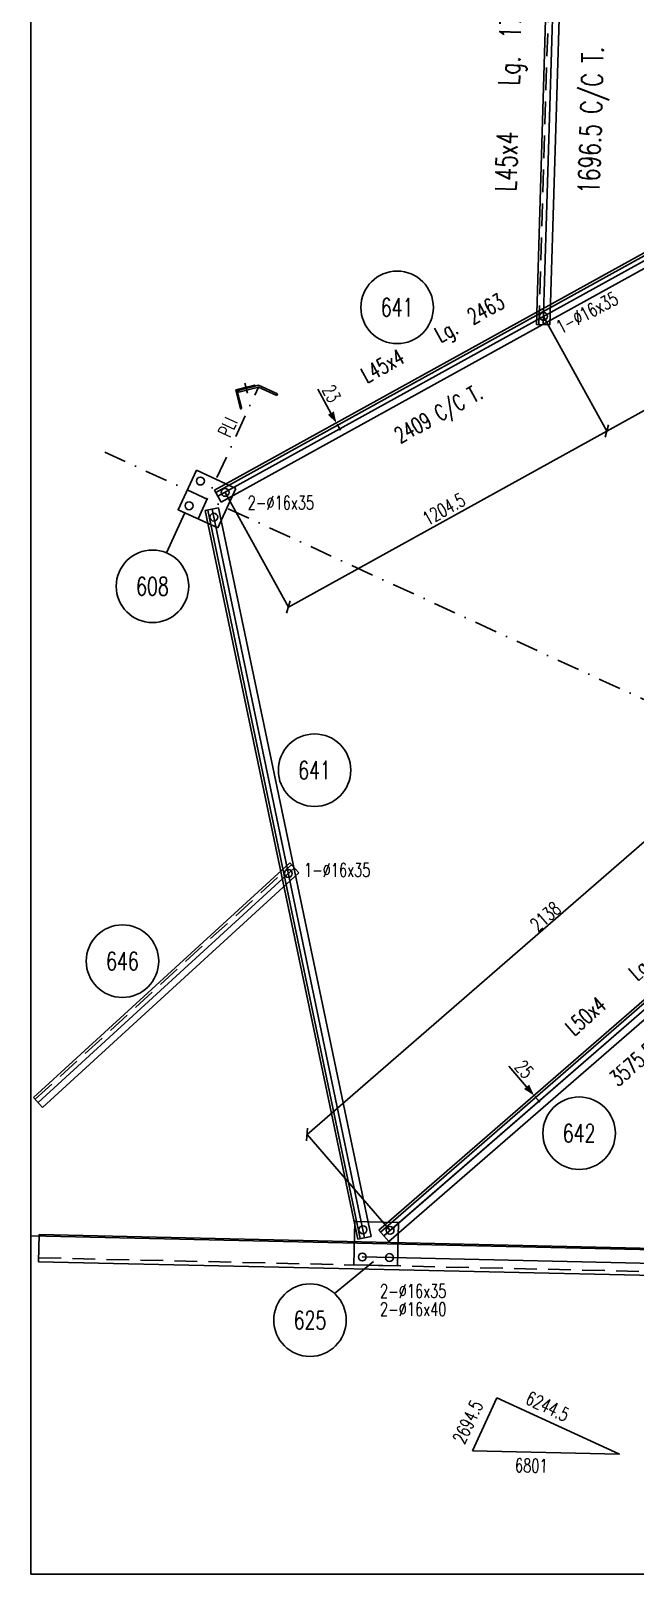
# Model space of a CAD drawing. Extents: x 72871 to 85036, y -56371 to -47761.
# Drawn here: x 72871 to 74872, y -56371 to -51265 of the extents above; entities that cross this region are included whole.
import ezdxf
from ezdxf.enums import TextEntityAlignment as Align

# ---------------------------------------------------------------- set-up
doc = ezdxf.new("R2010")
doc.units = 0
doc.header["$LTSCALE"] = 150
doc.header["$MEASUREMENT"] = 0
doc.linetypes.add('DASHDOT', pattern=[1, 0.5, -0.25, 0, -0.25])
doc.linetypes.add('DASHED', pattern=[0.75, 0.5, -0.25])
doc.layers.get('0').update_dxf_attribs({"linetype": 'CONTINUOUS'})
for name, color, linetype in [('035B', 7, 'CONTINUOUS'), ('ASSI', 3, 'CONTINUOUS'), ('BOLLINI_1', 7, 'CONTINUOUS'), ('FORI', 2, 'CONTINUOUS'), ('LINEA_ANG', 2, 'CONTINUOUS'), ('LINEE_PIASTRE', 2, 'CONTINUOUS'), ('LS', 7, 'CONTINUOUS'), ('MZ', 6, 'DASHDOT'), ('PIASTRE', 5, 'CONTINUOUS'), ('PIEGA_C_3901_50', 2, 'CONTINUOUS'), ('QT_MAL', 7, 'CONTINUOUS'), ('QT_MPR', 7, 'CONTINUOUS'), ('SEZIONI', 2, 'CONTINUOUS'), ('TRAT-Y', 7, 'DASHED')]:
    doc.layers.add(name, color=color, linetype=linetype)
doc.styles.add('MONO', font='romans.shx', dxfattribs={"width": 0.7})
doc.styles.add('QUOTE', font='ROMANS8.SHX', dxfattribs={"width": 0.7})
doc.styles.add('RQL', font='ROMANS8.SHX', dxfattribs={"width": 0.7})
doc.styles.add('RS', font='ROMANS8.shx', dxfattribs={"width": 0.7})
doc.styles.get("Standard").update_dxf_attribs({"font": 'ROMANS8.SHX', "width": 0.7})
doc.dimstyles.new('FRECCE1', dxfattribs={"dimtxt": 45, "dimasz": 5, "dimexe": 0, "dimexo": 0, "dimgap": 1, "dimtad": 1, "dimdec": 0, "dimzin": 0, "dimdsep": 46, "dimtxsty": 'RS', "dimblk1": 'QUOTP', "dimblk2": 'QUOTF', "dimsah": 1, "dimcen": 0, "dimclrd": 2, "dimclre": 2, "dimclrt": 7, "dimadec": 0, "dimazin": 0, "dimtfac": 1, "dimtdec": 0, "dimtix": 1, "dimtmove": 2, "dimatfit": 3, "dimldrblk": 'QUOTP', "dimfxl": 1, "dimtolj": 1, "dimtzin": 0, "dimarcsym": 0})
doc.dimstyles.new('TRATTO', dxfattribs={"dimscale": 0, "dimtxt": 45, "dimasz": 30, "dimexe": 0, "dimexo": 0, "dimgap": 5, "dimtad": 1, "dimrnd": 0.5, "dimdsep": 46, "dimtxsty": 'RS', "dimblk1": 'OBLIQUE', "dimblk2": 'OBLIQUE', "dimsah": 1, "dimcen": 0.09, "dimclrd": 2, "dimclre": 2, "dimclrt": 7, "dimadec": 0, "dimazin": 0, "dimtfac": 1, "dimtix": 1, "dimtmove": 2, "dimatfit": 3, "dimfxl": 1, "dimtolj": 1, "dimtzin": 0, "dimarcsym": 0})

# ---------------------------------------------------------------- blocks, each defined once
blk = doc.blocks.new('ASSE98')
blk.add_line((0, 0), (1, 0))
at = {"color": 7, "style": 'QUOTE', "width": 0.5, "flags": 1}
for tag, p in [('TI', (1.38308, 6.82731)), ('DI_S', (1.38308, 6.42178)), ('D_S', (1.38308, 6.02092)), ('E_S', (1.38308, 5.68065)), ('NFORI', (1.36454, 5.29792)), ('ALAR', (1.36349, 4.93246)), ('FAM', (1.3775, 4.54645)), ('ALA', (1.38308, 4.19257)), ('DISP2', (1.38308, 3.84971)), ('DISP1', (1.38308, 3.50686)), ('PINZAF', (1.38308, 3.164)), ('PINZAI', (1.38308, 2.82114)), ('TRP', (1.38308, 2.47829)), ('NP', (1.38308, 2.13543)), ('SV', (1.38308, 1.79257)), ('PESO', (1.38308, 1.44971)), ('QUA', (1.38308, 1.10686)), ('LUN', (1.38308, 0.764)), ('PROF', (1.38308, 0.42114)), ('POS', (1.38308, 0.07829))]:
    blk.add_attdef(tag, p, '', height=0.2, dxfattribs=at)
at = {"color": 7, "flags": 1}
for tag, p in [('LAV1', (3.07431, 6.82847)), ('LAV2', (3.07431, 6.49513)), ('LAV3', (3.07431, 6.1618)), ('LAV4', (3.07431, 5.82847)), ('LAV5', (3.07431, 5.49513)), ('LAV6', (3.07431, 5.1618)), ('LAV7', (3.07431, 4.82847)), ('LAV8', (3.07431, 4.49513)), ('LAV9', (3.07431, 4.1618)), ('LAV10', (3.07431, 3.82847))]:
    blk.add_attdef(tag, p, '', height=0.2, dxfattribs=at)
blk = doc.blocks.new('16')
blk.add_circle((0, 0), 1)
blk = doc.blocks.new('MRKR_98')
blk.add_point((0, 0))
at = {"color": 7, "style": 'QUOTE', "width": 0.5, "flags": 1}
for tag, p in [('AUX2', (3.71, 4.93)), ('NFORI', (3.72, 5.3)), ('TI', (3.73, 6.83)), ('DI_S', (3.73, 6.42)), ('D_S', (3.73, 6.02)), ('E_S', (3.73, 5.68)), ('AUX1', (3.73, 4.19)), ('FAM', (3.73, 4.55)), ('COMMESSA', (3.73, 3.85)), ('MD', (3.73, 3.51)), ('MP', (3.73, 3.16)), ('LARGHEZZA', (3.73, 2.82)), ('SPESSORE', (3.73, 2.48)), ('NP', (3.73, 2.14)), ('SV', (3.73, 1.79)), ('PESO', (3.73, 1.45)), ('QUA', (3.73, 1.11)), ('LUN', (3.73, 0.76)), ('PROF', (3.73, 0.42)), ('POS', (3.73, 0.08))]:
    blk.add_attdef(tag, p, '', height=0.2, dxfattribs=at)
at = {"color": 7, "flags": 1}
for tag, p in [('LAV1', (5.26, 6.88)), ('LAV2', (5.26, 6.55)), ('LAV3', (5.26, 6.21)), ('LAV4', (5.26, 5.88)), ('LAV5', (5.26, 5.55)), ('LAV6', (5.26, 5.21)), ('LAV7', (5.26, 4.88)), ('LAV8', (5.26, 4.55)), ('LAV9', (5.26, 4.21)), ('LAV10', (5.26, 3.88))]:
    blk.add_attdef(tag, p, '', height=0.2, dxfattribs=at)
blk = doc.blocks.new('QUOTP')
at = {"layer": 'ASSI', "color": 2, "const_width": 1.07}
blk.add_lwpolyline([(-0.5, 0, 1), (0.5, 0, 1)], format="xyb", close=True, dxfattribs=at)
blk = doc.blocks.new('QUOTF')
at = {"layer": 'LS', "color": 2}
blk.add_line((7.5, 0), (25.5, 0), dxfattribs=at)
blk.add_solid([(7.5, 2.25), (0, 0), (7.5, -2.25)], dxfattribs=at)
blk = doc.blocks.new('*D152')
at = {"layer": 'QT_MAL', "color": 2, "lineweight": -2, "transparency": 16777216}
blk.add_line((74550.6, -54802.5), (74540.8, -54791.2), dxfattribs=at)
at = {"layer": 'QT_MAL', "color": 2, "lineweight": -2, "transparency": 16777216, "xscale": 5, "yscale": 5, "zscale": 5}
for name, p, rotation in [('QUOTF', (74537.5, -54787.4), 130.9417135701897), ('QUOTP', (74553.9, -54806.3), 310.9417135701897)]:
    blk.add_blockref(name, p, dxfattribs=dict(at, rotation=rotation))
at = {"layer": 'QT_MAL', "color": 7, "transparency": 16777216, "insert": (74505.5, -54700.9), "char_height": 45, "attachment_point": 5, "rotation": 310.9417, "style": 'RS'}
blk.add_mtext('\\A1;25', dxfattribs=at)
blk = doc.blocks.new('xxx')
blk.add_circle((0, 0), 8)
at = {"color": 3, "style": 'RQL', "width": 0.7}
blk.add_attdef('POS', text='', height=4, dxfattribs=at).set_placement((0, 0), align=Align.MIDDLE)
at = {"style": 'RQL', "width": 0.7, "flags": 1}
blk.add_attdef('TIPO', (-0.39, -8.66), '', height=2, dxfattribs=at)
at = {"color": 3, "style": 'RQL', "width": 0.7, "flags": 1}
blk.add_attdef('POS1', (-0.39, -5.42), '', height=2, dxfattribs=at)
blk = doc.blocks.new('_OBLIQUE')
at = {"color": 0, "linetype": 'ByBlock'}
blk.add_line((-0.5, -0.5), (0.5, 0.5), dxfattribs=at)
blk = doc.blocks.new('*D75')
at = {"layer": 'QT_MPR', "color": 2, "lineweight": -2, "transparency": 16777216}
for p, q in [((75401, -53515.8), (73785.9, -54916.9)), ((75676, -53832.9), (75401, -53515.8)), ((74060.9, -55234), (73785.9, -54916.9))]:
    blk.add_line(p, q, dxfattribs=at)
at = {"layer": 'QT_MPR', "color": 2, "lineweight": -2, "transparency": 16777216, "xscale": 30, "yscale": 30, "zscale": 30}
for p, rotation in [((75401, -53515.8), 40.94171357018972), ((73785.9, -54916.9), 220.9417135701897)]:
    blk.add_blockref('_OBLIQUE', p, dxfattribs=dict(at, rotation=rotation))
at = {"layer": 'QT_MPR', "color": 7, "transparency": 16777216, "insert": (74575.4, -54195.6), "char_height": 45, "attachment_point": 5, "rotation": 40.9417, "style": 'RS'}
blk.add_mtext('\\A1;2138', dxfattribs=at)
blk = doc.blocks.new('bull')
at = {"style": 'RS', "width": 0.7, "flags": 1}
for tag, p in [('NN', (-12.25, 0)), ('DIAMETRO', (0, -4.86)), ('SERRAGGIO', (0, -9.71)), ('LUNGHEZZA', (0, -14.57)), ('NB', (0, -19.43)), ('TIPO', (0, -24.12)), ('EL', (-0.14, -29))]:
    blk.add_attdef(tag, p, '', height=3, dxfattribs=at)
at = {"style": 'RS', "width": 0.7}
blk.add_attdef('BULLONE', (0, 0), '', height=3, dxfattribs=at)
blk = doc.blocks.new('*D170')
at = {"layer": 'QT_MPR', "color": 2, "lineweight": -2, "transparency": 16777216}
for p, q in [((74717.1, -50487.6), (75192.6, -50059.2)), ((75192.6, -50059.2), (76165.8, -51139.2)), ((75690.4, -51567.6), (76165.8, -51139.2))]:
    blk.add_line(p, q, dxfattribs=at)
at = {"layer": 'QT_MPR', "color": 2, "lineweight": -2, "transparency": 16777216, "xscale": 30, "yscale": 30, "zscale": 30}
for p, rotation in [((75192.6, -50059.2), 132.0244067077686), ((76165.8, -51139.2), 312.0244067077685)]:
    blk.add_blockref('_OBLIQUE', p, dxfattribs=dict(at, rotation=rotation))
at = {"layer": 'QT_MPR', "color": 7, "transparency": 16777216, "insert": (75709.3, -50581.5), "char_height": 45, "attachment_point": 5, "rotation": 312.0244, "style": 'RS'}
blk.add_mtext('\\A1;1454', dxfattribs=at)
blk = doc.blocks.new('*D180')
at = {"layer": 'QT_MPR', "color": 2, "lineweight": -2, "transparency": 16777216}
for p, q in [((75623.5, -51627.9), (75833.1, -52007.5)), ((75833.1, -52007.5), (74778.7, -52589.7)), ((74569.1, -52210.1), (74778.7, -52589.7))]:
    blk.add_line(p, q, dxfattribs=at)
at = {"layer": 'QT_MPR', "color": 2, "lineweight": -2, "transparency": 16777216, "xscale": 30, "yscale": 30, "zscale": 30}
for p, rotation in [((75833.1, -52007.5), 28.90522285526497), ((74778.7, -52589.7), 208.905222855265)]:
    blk.add_blockref('_OBLIQUE', p, dxfattribs=dict(at, rotation=rotation))
at = {"layer": 'QT_MPR', "color": 7, "transparency": 16777216, "insert": (75291.8, -52255.9), "char_height": 45, "attachment_point": 5, "rotation": 28.9052, "style": 'RS'}
blk.add_mtext('\\A1;1204.5', dxfattribs=at)
blk = doc.blocks.new('*D181')
at = {"layer": 'QT_MPR', "color": 2, "lineweight": -2, "transparency": 16777216}
for p, q in [((74569.1, -52210.1), (74778.7, -52589.7)), ((74778.7, -52589.7), (73724.2, -53171.9)), ((73514.6, -52792.3), (73724.2, -53171.9))]:
    blk.add_line(p, q, dxfattribs=at)
at = {"layer": 'QT_MPR', "color": 2, "lineweight": -2, "transparency": 16777216, "xscale": 30, "yscale": 30, "zscale": 30}
for p, rotation in [((74778.7, -52589.7), 28.90522285526497), ((73724.2, -53171.9), 208.905222855265)]:
    blk.add_blockref('_OBLIQUE', p, dxfattribs=dict(at, rotation=rotation))
at = {"layer": 'QT_MPR', "color": 7, "transparency": 16777216, "insert": (74239, -52847.8), "char_height": 45, "attachment_point": 5, "rotation": 28.9052, "style": 'RS'}
blk.add_mtext('\\A1;1204.5', dxfattribs=at)
blk = doc.blocks.new('*D183')
at = {"layer": 'QT_MAL', "color": 2, "lineweight": -2, "transparency": 16777216}
blk.add_line((73891.8, -52578.3), (73885.5, -52567), dxfattribs=at)
at = {"layer": 'QT_MAL', "color": 2, "lineweight": -2, "transparency": 16777216, "xscale": 5, "yscale": 5, "zscale": 5}
for name, p, rotation in [('QUOTF', (73883.1, -52562.6), 118.905222855265), ('QUOTP', (73894.2, -52582.7), 298.905222855265)]:
    blk.add_blockref(name, p, dxfattribs=dict(at, rotation=rotation))
at = {"layer": 'QT_MAL', "color": 7, "transparency": 16777216, "insert": (73866.7, -52465.5), "char_height": 45, "attachment_point": 5, "rotation": 298.9052, "style": 'RS'}
blk.add_mtext('\\A1;23', dxfattribs=at)

msp = doc.modelspace()

# ---------------------------------------------------------------- hatches: boundary and pattern name
at = {"layer": 'LS'}
h = msp.add_hatch(dxfattribs=at)
h.set_pattern_fill('_U', color=6, scale=5, angle=-30.626039, style=0, pattern_type=0)
h.set_pattern_definition([(329.373961, (47535.8153, -3737.2085), (2.54716273, 4.30255297), [])])
edge = h.paths.add_edge_path()
edge.add_line((73549.588, -52453.195), (73565.724, -52516.16))
edge.add_line((73565.724, -52516.16), (73566.693, -52515.912))
edge.add_arc((73565.948, -52513.006), 3, -75.626039, 14.373961)
edge.add_line((73568.854, -52512.261), (73555.945, -52461.889))
edge.add_arc((73561.757, -52460.399), 6, 104.373961, 194.373961, ccw=False)
edge.add_line((73560.268, -52454.587), (73610.64, -52441.678))
edge.add_arc((73609.895, -52438.772), 3, -75.626039, 14.373961)
edge.add_line((73612.801, -52438.027), (73612.553, -52437.058))
edge.add_line((73612.553, -52437.058), (73549.588, -52453.195))

# ---------------------------------------------------------------- linework, layer by layer
at = {"layer": 'LINEA_ANG'}
for p, q in [((74597.97, -50486.763), (74545.27, -52236.97)), ((74590.249, -52238.324), (74642.95, -50488.117)), ((75636.053, -51594.677), (73479.892, -52785.198)), ((73484.001, -52792.639), (75640.161, -51602.118)), ((73501.644, -52824.592), (75657.804, -51634.071)), ((74545.27, -52236.97), (74590.249, -52238.324)), ((73479.892, -52785.198), (73501.644, -52824.592)), ((73493.132, -52843.155), (73449.087, -52852.379)), ((73997.973, -55253.861), (73493.132, -52843.155)), ((73449.087, -52852.379), (73953.928, -55263.085)), ((73457.406, -52850.637), (73962.248, -55261.343)), ((76765.797, -52854.357), (74023.78, -55233.063)), ((76771.367, -52860.778), (74029.35, -55239.484)), ((74056.544, -55270.832), (76798.561, -52892.126)), ((72879.971, -54794.125), (73728.413, -54017.822)), ((73728.413, -54017.822), (73758.79, -54051.022)), ((73758.79, -54051.022), (72910.348, -54827.325)), ((72910.348, -54827.325), (72879.971, -54794.125)), ((74023.78, -55233.063), (74056.544, -55270.832)), ((72898.901, -55247.787), (72896.873, -55337.764)), ((78842.391, -55381.774), (72898.901, -55247.787)), ((73953.928, -55263.085), (73997.973, -55253.861)), ((72896.873, -55337.764), (78840.363, -55471.752))]:
    msp.add_line(p, q, dxfattribs=at)
at = {"layer": 'LINEE_PIASTRE'}
for p, q in [((73419.548, -52718.972), (73359.527, -52849.867)), ((73550.443, -52778.993), (73419.548, -52718.972)), ((73490.422, -52909.888), (73550.443, -52778.993)), ((73359.527, -52849.867), (73490.422, -52909.888)), ((73941.276, -55348.306), (73944.521, -55204.342)), ((73944.521, -55204.342), (74088.485, -55207.588)), ((74088.485, -55207.588), (74085.239, -55351.551)), ((74085.239, -55351.551), (73941.276, -55348.306))]:
    msp.add_line(p, q, dxfattribs=at)
at = {"layer": 'LS', "color": 6}
for p, q in [((73580.071, -52431.155), (73588.533, -52464.177)), ((73379.777, -52862.521), (73320.859, -52992.529)), ((74060.883, -55233.972), (76761.784, -52890.935)), ((77486.566, -55356.211), (72871.282, -55252.166)), ((74006.516, -55336.515), (73876.972, -55442.589)), ((77458.558, -55400.591), (73968.878, -55321.921)), ((74334.391, -55963.07), (74414.624, -55788.097)), ((74820.087, -55974.019), (74414.624, -55788.097)), ((74334.391, -55963.07), (74820.087, -55974.019))]:
    msp.add_line(p, q, dxfattribs=at)
at = {"layer": 'LS', "color": 8}
msp.add_lwpolyline([(72871.282, -47761.325), (72871.282, -56371.325), (82411.282, -56371.325), (82411.282, -55171.325), (85036.282, -55171.325), (85036.282, -47761.325), (72871.282, -47761.325)], close=True, dxfattribs=at)
at = {"layer": 'LS', "color": 6}
msp.add_lwpolyline([(73549.588, -52453.195), (73565.724, -52516.16), (73566.693, -52515.912, 0.41421356), (73568.854, -52512.261), (73555.945, -52461.889, -0.41421356), (73560.268, -52454.587), (73610.64, -52441.678, 0.41421356), (73612.801, -52438.027), (73612.553, -52437.058)], format="xyb", close=True, dxfattribs=at)
at = {"layer": 'MZ'}
for p, q in [((73424.974, -52879.877), (73624.722, -52444.263)), ((73115.958, -52658.972), (78999.419, -55356.794))]:
    msp.add_line(p, q, dxfattribs=at)
at = {"layer": 'PIEGA_C_3901_50'}
for p, q in [((73625.291, -52437.923), (73558.33, -52455.083)), ((73559.82, -52460.896), (73558.33, -52455.083)), ((73624.722, -52444.263), (73559.82, -52460.896)), ((73685.625, -52472.189), (73624.722, -52444.263))]:
    msp.add_line(p, q, dxfattribs=at)
at = {"layer": 'PIEGA_C_3901_50', "const_width": 1.667}
msp.add_lwpolyline([(73624.375, -52445.02, 1), (73625.07, -52443.505, 1)], format="xyb", close=True, dxfattribs=at)
at = {"layer": 'SEZIONI'}
for q in [(73625.291, -52437.923), (73685.625, -52472.189)]:
    msp.add_line((73688.126, -52466.735), q, dxfattribs=at)
at = {"layer": 'TRAT-Y'}
for p, q in [((74606.467, -50487.019), (74553.766, -52237.225)), ((72885.709, -54800.396), (73734.151, -54024.094)), ((72897.166, -55324.768), (78840.656, -55458.755))]:
    msp.add_line(p, q, dxfattribs=at)

# ---------------------------------------------------------------- block references
at = {"layer": 'ASSI', "xscale": 6456, "zscale": 6456, "rotation": 132.0244067077686}
msp.add_blockref('ASSE98', (78982.284, -55160.749), dxfattribs=at)
at = {"layer": 'ASSI'}
ref = msp.add_blockref('ASSE98', (74620.96, -50487.455), dxfattribs=dict(at, xscale=1751, rotation=268.27527618171))
ref.add_attrib('PROF', 'L45x4', (74478.481, -51797.01), dxfattribs={"layer": '0', "color": 2, "height": 70, "rotation": 88.275276, "style": 'QUOTE', "width": 0.7})
ref.add_attrib('LUN', '1751', (74493.676, -51292.372), dxfattribs={"layer": '0', "color": 2, "height": 70, "rotation": 88.275276, "style": 'QUOTE', "width": 0.7})
ref.add_attrib('PESO', '1696.5 C/C T.', (74753.356, -51805.287), dxfattribs={"layer": '0', "color": 2, "height": 70, "rotation": 88.275276, "style": 'QUOTE', "width": 0.7})
ref.add_attrib('SV', 'Lg.', (74489.037, -51446.436), dxfattribs={"layer": '0', "color": 2, "height": 70, "rotation": 88.275276, "style": 'QUOTE', "width": 0.7})
ref = msp.add_blockref('ASSE98', (75647.17, -51614.812), dxfattribs=dict(at, xscale=2463, rotation=208.905222855265))
ref.add_attrib('PROF', 'L45x4', (73984.231, -52432.478), dxfattribs={"layer": '0', "color": 2, "height": 52.5, "rotation": 28.905223, "style": 'QUOTE', "width": 0.7})
ref.add_attrib('LUN', '2463', (74335.406, -52238.577), dxfattribs={"layer": '0', "color": 2, "height": 52.5, "rotation": 28.905223, "style": 'QUOTE', "width": 0.7})
ref.add_attrib('PESO', '2409 C/C T.', (74094.196, -52631.636), dxfattribs={"layer": '0', "color": 2, "height": 52.5, "rotation": 28.905223, "style": 'QUOTE', "width": 0.7})
ref.add_attrib('SV', 'Lg.', (74227.642, -52298.079), dxfattribs={"layer": '0', "color": 2, "height": 52.5, "rotation": 28.905223, "style": 'QUOTE', "width": 0.7})
for p, xscale, rotation in [((73471.599, -52847.664), 2463, 281.8277535518039), ((73743.939, -54034.791), 1150, 222.4577002253305), ((72896.873, -55337.764), 5945, 358.7085696992719)]:
    msp.add_blockref('ASSE98', p, dxfattribs=dict(at, xscale=xscale, rotation=rotation))
ref = msp.add_blockref('ASSE98', (76782.179, -52873.242), dxfattribs=dict(at, xscale=3630.000000000001, zscale=3630.000000000001, rotation=220.9417135701898))
ref.add_attrib('PROF', 'L50x4', (74669.967, -54593.064), dxfattribs={"layer": '0', "color": 2, "height": 52.5, "rotation": 40.941714, "style": 'QUOTE', "width": 0.7})
ref.add_attrib('LUN', '3630', (74972.986, -54330.194), dxfattribs={"layer": '0', "color": 2, "height": 52.5, "rotation": 40.941714, "style": 'QUOTE', "width": 0.7})
ref.add_attrib('PESO', '3575.5 C/C T.E.', (74815.769, -54761.136), dxfattribs={"layer": '0', "color": 2, "height": 52.5, "rotation": 40.941714, "style": 'QUOTE', "width": 0.7})
ref.add_attrib('SV', 'Lg.', (74879.999, -54410.861), dxfattribs={"layer": '0', "color": 2, "height": 52.5, "rotation": 40.941714, "style": 'QUOTE', "width": 0.7})
at = {"layer": 'BOLLINI_1', "xscale": 14.99850000000172, "yscale": 14.99850000000172, "zscale": 14.99850000000172}
for p, values in [((74084.265, -52180.213), {'POS': '641'}), ((73274.005, -53102.991), {'POS': '608'}), ((73810.893, -53711.499), {'POS': '641'}), ((73174.62, -54343.308), {'POS': '646'}), ((74686.944, -54912.576), {'POS': '642'}), ((73795.82, -55530.971), {'POS': '625'})]:
    msp.add_blockref('xxx', p, dxfattribs=at).add_auto_attribs(values)
at = {"layer": 'FORI', "yscale": 13, "zscale": 13}
for p, xscale, rotation in [((74569.09, -52210.072), 13, 0.4887553319999952), ((73432.837, -52754.769), 13, 10.78271140290368), ((73395.323, -52836.578), 13, 10.78271140290368), ((73724.019, -54053.017), -13, 130.2442210750405), ((73968.878, -55321.921), -13, 143.292346499895), ((74058.855, -55323.949), -13, 143.292346499895)]:
    msp.add_blockref('16', p, dxfattribs=dict(at, xscale=xscale, rotation=rotation))
at = {"layer": 'FORI', "xscale": 13, "yscale": 13, "zscale": 13}
for p in [(73514.646, -52792.282), (73477.133, -52874.091), (73970.906, -55231.944), (74060.883, -55233.972)]:
    msp.add_blockref('16', p, dxfattribs=at)
at = {"layer": 'LS', "color": 7, "xscale": 15, "yscale": 15, "zscale": 15, "rotation": 27.89826244477555}
msp.add_blockref('bull', (74626.412, -52268.931), dxfattribs=at).add_auto_attribs({'BULLONE': '1-%%c16x35                '})
at = {"layer": 'LS', "color": 7, "xscale": 15, "yscale": 15, "zscale": 15}
for p, values in [((73589.279, -52848.794), {'BULLONE': '2-%%c16x35                '}), ((73775.609, -54063.786), {'BULLONE': '1-%%c16x35                '}), ((74027.458, -55457.233), {'BULLONE': '2-%%c16x35                '}), ((74027.458, -55517.233), {'BULLONE': '2-%%c16x40                '})]:
    msp.add_blockref('bull', p, dxfattribs=at).add_auto_attribs(values)
at = {"layer": 'PIASTRE', "xscale": 20.00000000000001, "yscale": 20.00000000000001, "zscale": 20.00000000000001}
for p, rotation in [((73359.527, -52849.867), 335.3664882039036), ((73944.521, -55204.342), 178.708569698895)]:
    msp.add_blockref('MRKR_98', p, dxfattribs=dict(at, rotation=rotation))

# ---------------------------------------------------------------- texts
at = {"layer": '035B', "style": 'MONO', "width": 0.7}
for s, rotation, p in [('2694.5', 64.537925, (74306.777, -55944.541)), ('6244.5', 334.750742, (74505.618, -55805.292)), ('6801', 358.946863, (74474.21, -56033.808))]:
    msp.add_text(s, height=45, rotation=rotation, dxfattribs=at).set_placement(p)
at = {"layer": 'LS', "color": 7, "style": 'RS', "width": 0.7}
msp.add_text('PLI', height=45, rotation=65.366488, dxfattribs=at).set_placement((73523.19, -52576.127), align=Align.MIDDLE)

# ---------------------------------------------------------------- dimensions: what is measured, and where the dimension line sits
at = {"layer": 'QT_MAL'}
for base, p1, p2, angle, text, picture, middle in [((73883.057, -52562.591), (73894.174, -52582.726), (73883.057, -52562.591), 298.905223, '23', '*D183', (73866.748, -52465.54)), ((74537.513, -54787.398), (74553.896, -54806.283), (74537.513, -54787.398), 310.941714, '25', '*D152', (74505.464, -54700.917))]:
    dim = msp.add_linear_dim(base=base, p1=p1, p2=p2, angle=angle, text=text, dimstyle='FRECCE1', dxfattribs=at)
    dim.commit()
    dim.dimension.update_dxf_attribs({"geometry": picture, "text_midpoint": middle, "dimtype": 160})
at = {"layer": 'QT_MPR'}
for base, p1, p2, angle, text, picture, middle in [((76165.821, -51139.166), (74717.13, -50487.621), (75690.391, -51567.612), 312.024407, '1454', '*D170', (75709.283, -50581.536)), ((74778.684, -52589.669), (75623.534, -51627.862), (74569.09, -52210.072), 28.905223, '1204.5', '*D180', (75291.836, -52255.945)), ((73724.24, -53171.879), (74569.09, -52210.072), (73514.646, -52792.282), 28.905223, '1204.5', '*D181', (74238.967, -52847.789)), ((73785.859, -54916.942), (75675.994, -53832.859), (74060.883, -55233.972), 40.941714, '2138', '*D75', (74575.394, -54195.613))]:
    dim = msp.add_linear_dim(base=base, p1=p1, p2=p2, angle=angle, text=text, dimstyle='TRATTO', override={"dimscale": 1}, dxfattribs=at)
    dim.commit()
    dim.dimension.update_dxf_attribs({"geometry": picture, "text_midpoint": middle, "dimtype": 160})

doc.saveas('drawing.dxf')
